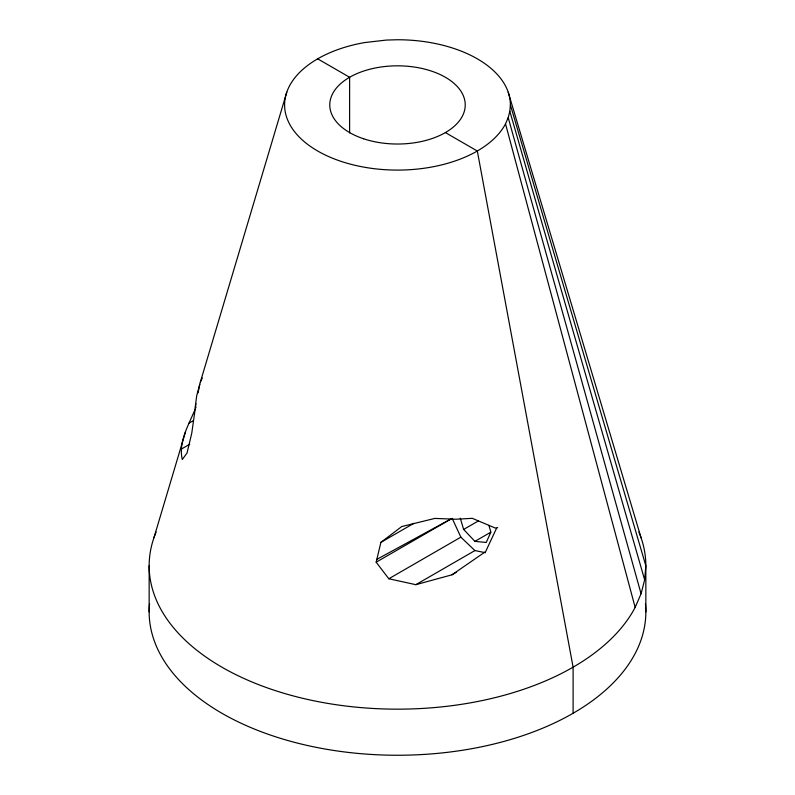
<?xml version="1.0" encoding="UTF-8"?>
<svg xmlns="http://www.w3.org/2000/svg" width="795" height="795" viewBox="0 0 795 795"><rect width="100%" height="100%" fill="white"/><g stroke="black" fill="none" stroke-linecap="round" stroke-linejoin="round"><path stroke-width="1.19" d="M509.843 111.31L510.39 104.92A112.89 65.17 0 0 0 397.5 39.75L386.44 40.068L364.726 42.552A112.89 65.17 0 0 0 317.682 151.01A112.89 65.17 0 0 0 505.521 123.841L508.214 117.64L509.843 111.31L644.656 579.833L641.078 593.756L635.155 607.4A248.348 143.378 0 0 1 332.24 704.122A248.348 143.378 0 0 1 156.108 532.084M644.656 579.833L645.848 565.782A248.348 143.378 0 0 0 638.892 532.084M195.928 403.691L191.764 433.176L187.034 453.001L182.284 459.52C177.941 441.205 189.657 423.526 195.987 407.08M195.212 407.318L196.713 395.681L200.33 382.156L286.786 92.21M198.094 392.809L199.774 384.343M456.161 572.38L451.928 574.825L415.835 584.683L388.815 578.76L376.164 562.194L380.894 542.369L401.733 526.558L434.825 518.419L456.101 519.224L472.29 518.33L494.758 527.83L496.607 528.158L497.7 527.522M153.922 537.808L185.533 431.794M200.33 382.156L202.318 378.013M496.607 528.158L485.656 551.571L451.928 574.825M189.101 423.079L193.334 420.635M181.161 449.195L189.757 444.236M380.894 542.369L413.867 523.329M376.164 562.194L451.083 518.936M460.295 518.201L463.644 529.44L478.342 520.944M388.815 578.76L460.852 537.162L474.923 550.567L485.487 552.704M463.644 529.44L474.923 541.355L490.684 532.262M415.835 584.683L474.923 550.567M376.83 559.372L451.073 518.906M474.923 541.355L486.212 542.468L490.893 532.133L488.885 525.396M317.682 58.84L349.611 77.274L349.611 132.944M445.389 132.576L477.318 151.01L573.106 667.164L573.106 713.254M452.156 518.32L460.852 537.162M508.214 92.21L641.078 537.808M510.39 104.92L645.848 565.782L645.848 611.872M508.214 117.64L641.078 593.756M505.521 123.841L635.155 607.4M149.152 565.782L149.152 611.872M645.441 603.663A248.348 143.378 0 0 1 397.5 755.25A248.348 143.378 0 0 1 149.559 603.663M363.633 138.787A67.734 39.104 0 0 0 465.234 104.92A67.734 39.104 0 0 0 363.633 71.063A67.734 39.104 0 0 0 363.633 138.787"/></g></svg>
